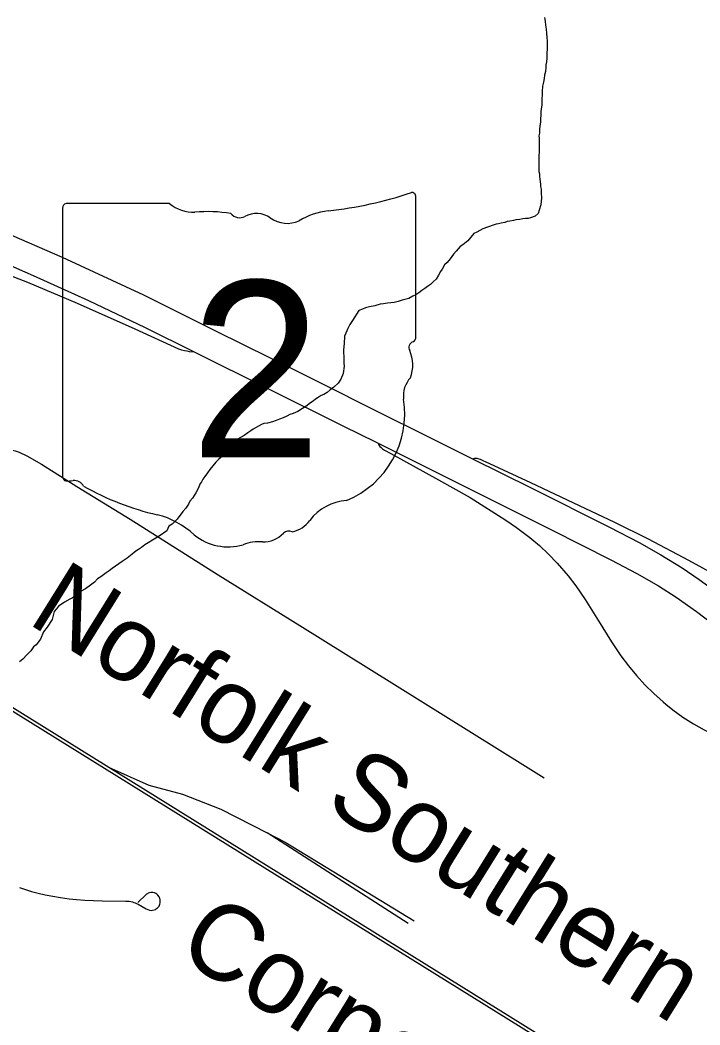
# Model space of a CAD drawing. Extents: x -16.6 to 83, y -37.7 to 22.
# Drawn here: x -2.94 to -2.432, y 15.347 to 16.097 of the extents above; entities that cross this region are included whole.
import ezdxf

# ---------------------------------------------------------------- set-up
doc = ezdxf.new("R2010")
doc.units = 0
for name, color, linetype in [('GM_X_City_Street', 7, 'Continuous'), ('GM_X_Minor_River', 7, 'Continuous'), ('GM_X_Rail_Line', 7, 'Continuous'), ('GM_X_Rail_Line_Text', 7, 'Continuous'), ('GM_X_State_Route', 7, 'Continuous'), ('GM_X_State_Shield', 7, 'Continuous'), ('GM_X_US_Route', 7, 'Continuous')]:
    doc.layers.add(name, color=color, linetype=linetype)

msp = doc.modelspace()

# ---------------------------------------------------------------- linework, layer by layer
at = {"layer": 'GM_X_City_Street'}
for points in [[(-3.1626, 15.78221), (-3.1519, 15.78198), (-3.10207, 15.78092), (-3.05538, 15.77986), (-3.01178, 15.77897), (-2.95883, 15.77769), (-2.95255, 15.77722), (-2.94942, 15.77676), (-2.94631, 15.77611), (-2.94326, 15.77527), (-2.94027, 15.77419), (-2.93454, 15.7715), (-2.9237, 15.76524), (-2.89729, 15.74874), (-2.85754, 15.7242), (-2.79165, 15.68274), (-2.73087, 15.64484), (-2.69647, 15.62353), (-2.56437, 15.54108), (-2.54847, 15.53125)], [(-2.94015, 15.44945), (-2.93558, 15.44786), (-2.93116, 15.44651), (-2.92608, 15.44516), (-2.92088, 15.44392), (-2.91521, 15.44283), (-2.90946, 15.44184), (-2.90297, 15.441), (-2.89753, 15.44037), (-2.89127, 15.43994), (-2.87828, 15.43953), (-2.86078, 15.4393), (-2.85829, 15.43908), (-2.85684, 15.43887), (-2.85564, 15.4386), (-2.85466, 15.4383), (-2.85371, 15.43795), (-2.8526, 15.43755), (-2.85156, 15.437), (-2.84562, 15.43347), (-2.84425, 15.43289), (-2.84289, 15.43247), (-2.84173, 15.43232), (-2.84068, 15.43242), (-2.83964, 15.43267), (-2.83863, 15.43304), (-2.8377, 15.43364), (-2.83692, 15.43428), (-2.83634, 15.4349), (-2.83589, 15.43554), (-2.83556, 15.43621), (-2.83527, 15.437), (-2.83502, 15.43807), (-2.83496, 15.43918), (-2.83507, 15.44025), (-2.83534, 15.44134), (-2.83589, 15.44249), (-2.83672, 15.44364), (-2.83745, 15.44438), (-2.83839, 15.44499), (-2.8393, 15.44535), (-2.84043, 15.4456), (-2.84121, 15.44567), (-2.84206, 15.4456), (-2.84305, 15.4454), (-2.8439, 15.44508), (-2.84462, 15.44476), (-2.84523, 15.44434), (-2.84587, 15.4438), (-2.8516, 15.43811)]]:
    msp.add_lwpolyline(points, dxfattribs=at)
at = {"layer": 'GM_X_Minor_River'}
for points in [[(-2.54817, 16.09872), (-2.54776, 16.09606), (-2.54736, 16.09302), (-2.54695, 16.08999), (-2.54654, 16.08695), (-2.54651, 16.08391), (-2.5461, 16.08125), (-2.54608, 16.07897), (-2.54606, 16.07707), (-2.54604, 16.07479), (-2.54639, 16.07251), (-2.54638, 16.07061), (-2.54636, 16.06833), (-2.54671, 16.06566), (-2.54707, 16.06338), (-2.54705, 16.06148), (-2.5474, 16.05843), (-2.54813, 16.05577), (-2.54849, 16.0531), (-2.54884, 16.05044), (-2.54957, 16.04739), (-2.54991, 16.04358), (-2.54988, 16.04054), (-2.55025, 16.03864), (-2.55022, 16.03598), (-2.55019, 16.03332), (-2.55055, 16.03065), (-2.55091, 16.02837), (-2.55088, 16.02571), (-2.55124, 16.02342), (-2.55121, 16.02076), (-2.55156, 16.01772), (-2.55192, 16.01543), (-2.55189, 16.01239), (-2.55225, 16.01049), (-2.55223, 16.00859), (-2.55219, 16.00441), (-2.55217, 16.00175), (-2.55214, 15.99833), (-2.55249, 15.99566), (-2.55242, 15.98882), (-2.5524, 15.98654), (-2.55237, 15.98388), (-2.55197, 15.98198), (-2.55196, 15.98008), (-2.55156, 15.97818), (-2.55114, 15.97439), (-2.55112, 15.97249), (-2.55073, 15.97059), (-2.5507, 15.96755), (-2.55028, 15.96413), (-2.55099, 15.9588), (-2.55209, 15.95499), (-2.55283, 15.95232), (-2.55509, 15.9504), (-2.5585, 15.94923), (-2.56039, 15.94883), (-2.56229, 15.94881), (-2.56419, 15.94841), (-2.56646, 15.94801), (-2.5695, 15.9476), (-2.57139, 15.94721), (-2.57405, 15.9468), (-2.57594, 15.9464), (-2.57784, 15.94562), (-2.58049, 15.94522), (-2.58239, 15.94482), (-2.58429, 15.94442), (-2.58656, 15.94364), (-2.59413, 15.94091), (-2.5964, 15.93975), (-2.59866, 15.93858), (-2.60093, 15.93742), (-2.60544, 15.93206), (-2.60921, 15.92898), (-2.6111, 15.92782), (-2.61411, 15.92438), (-2.61598, 15.92208), (-2.61861, 15.91863), (-2.62086, 15.91595), (-2.62274, 15.91403), (-2.62461, 15.91097), (-2.62573, 15.90906), (-2.62723, 15.90638), (-2.6291, 15.90332), (-2.63136, 15.9014), (-2.63324, 15.89948), (-2.6355, 15.89794), (-2.63739, 15.8964), (-2.63965, 15.89486), (-2.64192, 15.89332)], [(-2.64192, 15.89332), (-2.64418, 15.89178), (-2.64645, 15.89062), (-2.64948, 15.88907), (-2.65251, 15.88828), (-2.6544, 15.88788), (-2.65743, 15.88671), (-2.66046, 15.88592), (-2.6654, 15.88549), (-2.66843, 15.88509), (-2.67071, 15.88469), (-2.67488, 15.8835), (-2.67867, 15.88271), (-2.6817, 15.88192), (-2.68397, 15.88114), (-2.68662, 15.87997), (-2.69149, 15.8727), (-2.69336, 15.86965), (-2.69485, 15.86659), (-2.69634, 15.86315), (-2.69745, 15.86086), (-2.69778, 15.85554), (-2.69811, 15.85059), (-2.69805, 15.84375), (-2.69802, 15.84071), (-2.69761, 15.83843), (-2.69832, 15.83311), (-2.70018, 15.82891), (-2.70205, 15.82585), (-2.70544, 15.82277), (-2.70808, 15.82085), (-2.71034, 15.81893), (-2.71299, 15.81738), (-2.71488, 15.8166), (-2.71714, 15.81506), (-2.71903, 15.8139), (-2.72092, 15.81237), (-2.72281, 15.81121), (-2.7262, 15.80851), (-2.72884, 15.80697), (-2.73224, 15.80466), (-2.73564, 15.8031), (-2.7383, 15.80232), (-2.74057, 15.80116), (-2.74321, 15.79999), (-2.74586, 15.79882), (-2.74851, 15.79804), (-2.75116, 15.79687), (-2.75495, 15.79608), (-2.75761, 15.79567), (-2.7595, 15.79489), (-2.76555, 15.79141), (-2.76743, 15.79026), (-2.7697, 15.78871), (-2.77234, 15.78679), (-2.77461, 15.78563), (-2.77725, 15.78408), (-2.78026, 15.78101), (-2.7829, 15.77833), (-2.78591, 15.77526), (-2.78853, 15.77143), (-2.79117, 15.76913), (-2.79342, 15.76682), (-2.79568, 15.76414), (-2.79793, 15.76146), (-2.7998, 15.75878), (-2.80168, 15.7561), (-2.80318, 15.75419), (-2.8043, 15.75227), (-2.80542, 15.75036), (-2.80654, 15.74769), (-2.8084, 15.74387), (-2.81102, 15.74005), (-2.8129, 15.73775), (-2.81401, 15.73546), (-2.81589, 15.7324), (-2.81814, 15.7301), (-2.82227, 15.72436), (-2.82603, 15.72052), (-2.82867, 15.71897), (-2.83016, 15.71554), (-2.83582, 15.71168), (-2.84073, 15.70859), (-2.84413, 15.70666), (-2.84639, 15.70512), (-2.84904, 15.7032), (-2.8513, 15.70165), (-2.85319, 15.70049), (-2.85583, 15.69819), (-2.8596, 15.69511), (-2.86337, 15.6928), (-2.87092, 15.6874), (-2.87318, 15.68586), (-2.87545, 15.68432), (-2.87922, 15.68124), (-2.88186, 15.6797), (-2.88412, 15.67739), (-2.88714, 15.67509), (-2.89091, 15.67239), (-2.89393, 15.67046), (-2.89582, 15.66892)], [(-2.89582, 15.66892), (-2.89846, 15.667), (-2.90072, 15.66545), (-2.90261, 15.66467), (-2.90639, 15.66236), (-2.90828, 15.6612), (-2.91092, 15.65927), (-2.91242, 15.65736), (-2.9143, 15.65544), (-2.91576, 15.64935), (-2.91951, 15.64361), (-2.92213, 15.64016), (-2.92436, 15.63482), (-2.92774, 15.63061), (-2.92962, 15.62907), (-2.93149, 15.62601), (-2.9345, 15.62294), (-2.93751, 15.61987), (-2.94015, 15.61794)]]:
    msp.add_lwpolyline(points, dxfattribs=at)
at = {"layer": 'GM_X_Rail_Line'}
msp.add_line((-2.65001, 15.42245), (-2.75523, 15.49009), dxfattribs=at)
for points in [[(-3.84397, 16.14002), (-3.50243, 15.92784), (-3.37595, 15.84904), (-3.16117, 15.71551), (-2.95014, 15.58413), (-2.49202, 15.29949), (-2.30239, 15.18042), (-2.23932, 15.14302), (-2.19685, 15.11946), (-2.14944, 15.09635), (-2.10323, 15.07759), (-2.0692, 15.06521), (-2.04467, 15.05774), (-2.01652, 15.04954), (-1.98808, 15.04224), (-1.96428, 15.037), (-1.95253, 15.03463), (-1.9385, 15.03177), (-1.92142, 15.02871), (-1.89653, 15.02485), (-1.82651, 15.016), (-1.80526, 15.01333)], [(-3.84273, 16.142), (-3.50119, 15.92981), (-3.37471, 15.85101), (-3.15994, 15.71748), (-2.9489, 15.58611), (-2.49078, 15.30146), (-2.30117, 15.18241), (-2.23816, 15.14503), (-2.19576, 15.12152), (-2.14849, 15.09848), (-2.10238, 15.07976), (-2.06846, 15.06741), (-2.044, 15.05997), (-2.0159, 15.05179), (-1.98754, 15.0445), (-1.9638, 15.03928), (-1.95206, 15.03691), (-1.93806, 15.03405), (-1.92103, 15.031), (-1.89621, 15.02716), (-1.82622, 15.01831), (-1.80526, 15.01568)], [(-2.87358, 15.5393), (-2.84362, 15.52574), (-2.81829, 15.51894), (-2.78988, 15.50784), (-2.75523, 15.49009)], [(-2.75523, 15.49009), (-2.74171, 15.48317), (-2.64537, 15.4246)]]:
    msp.add_lwpolyline(points, dxfattribs=at)
at = {"layer": 'GM_X_State_Route'}
msp.add_line((-2.6722, 15.781), (-2.54301, 15.71644), dxfattribs=at)
for points in [[(-2.95178, 15.93887), (-2.90832, 15.91989), (-2.84759, 15.89178), (-2.79316, 15.86474)], [(-2.95081, 15.91534), (-2.92977, 15.90623), (-2.88866, 15.88755), (-2.8463, 15.86736), (-2.80976, 15.84928)], [(-2.79316, 15.86474), (-2.73337, 15.83505), (-2.65629, 15.79647)], [(-2.80976, 15.84928), (-2.69881, 15.79387), (-2.67377, 15.78178), (-2.6722, 15.781)], [(-2.65629, 15.79647), (-2.6527, 15.79468), (-2.60184, 15.76938), (-2.55799, 15.74758), (-2.49959, 15.71832), (-2.47753, 15.70686), (-2.46128, 15.69775), (-2.44542, 15.688), (-2.43256, 15.67931), (-2.42006, 15.67011)], [(-2.54301, 15.71644), (-2.49856, 15.69404), (-2.47933, 15.68379), (-2.46313, 15.67445), (-2.44997, 15.6661), (-2.43466, 15.65536), (-2.42227, 15.64591), (-2.41025, 15.63598), (-2.39871, 15.62549), (-2.38768, 15.61447), (-2.37718, 15.60294), (-2.36722, 15.59094), (-2.3578, 15.57852), (-2.34888, 15.56574), (-2.34045, 15.55262), (-2.33546, 15.54411)]]:
    msp.add_lwpolyline(points, dxfattribs=at)
at = {"layer": 'GM_X_State_Shield'}
for p, q in [((-2.82805, 15.95983), (-2.90527, 15.95983)), ((-2.6442, 15.8601), (-2.6442, 15.96479)), ((-2.90786, 15.95639), (-2.90786, 15.75627)), ((-2.64422, 15.86013), (-2.6442, 15.8601))]:
    msp.add_line(p, q, dxfattribs=at)
for centre, radius, start, end in [((-2.73812, 16.23266), 0.27962, 275.84447, 288.90645), ((-2.64712, 15.96522), 0.00294, 351.86209, 97.738), ((-2.90484, 15.95681), 0.00305, 98.1301, 188.1301), ((-2.80966, 15.98306), 0.02963, 231.61951, 271.11188), ((-2.79984, 15.84748), 0.10636, 80.48669, 94.98827), ((-2.77569, 15.95785), 0.00855, 219.79206, 297.10237), ((-2.76314, 15.93472), 0.01777, 54.46668, 119.14113), ((-2.70245, 15.89871), 0.05625, 97.34618, 120.76885), ((-2.74021, 15.96645), 0.02138, 233.85621, 294.82819), ((-2.64487, 15.85242), 0.00454, 107.94398, 210.33697), ((-2.64733, 15.8597), 0.00314, 289.60381, 7.73413), ((-2.67377, 15.83919), 0.02727, 340.03296, 23.64957), ((-2.63368, 15.81629), 0.01984, 136.8065, 186.92959), ((-2.72245, 15.80298), 0.06994, 292.30889, 8.98584), ((-2.90481, 15.75583), 0.00308, 171.95839, 258.30661), ((-2.90435, 15.7763), 0.02352, 267.33899, 280.60386), ((-2.89953, 15.74472), 0.00848, 29.74838, 93.27175), ((-2.79247, 15.92452), 0.20192, 240.41292, 257.1985), ((-2.69296, 15.70008), 0.0383, 94.40312, 142.57675), ((-2.85267, 15.66636), 0.06318, 47.18416, 75.83597), ((-2.74149, 15.73687), 0.0226, 282.87319, 323.27711), ((-2.78434, 15.74373), 0.04009, 230.70037, 286.29184), ((-2.75825, 15.72874), 0.02136, 268.77702, 315.54927), ((-2.73893, 15.70936), 0.00601, 65.75173, 132.64842), ((-2.76118, 15.67454), 0.03294, 85.69512, 111.20995)]:
    msp.add_arc(centre, radius, start, end, dxfattribs=at)
at = {"layer": 'GM_X_US_Route'}
for points in [[(-3.16469, 15.91495), (-3.16247, 15.91494), (-3.14867, 15.9149), (-3.11147, 15.91931), (-3.07738, 15.92342), (-3.06183, 15.9248), (-3.04936, 15.92534), (-3.03688, 15.92526), (-3.02442, 15.92447), (-3.01202, 15.92306), (-2.99967, 15.92114), (-2.98743, 15.9187), (-2.97532, 15.91567), (-2.96336, 15.91208), (-2.95156, 15.90801), (-2.93411, 15.90121), (-2.89708, 15.8854), (-2.85391, 15.86644), (-2.82131, 15.85153), (-2.81905, 15.85077), (-2.8168, 15.85021), (-2.81521, 15.84983), (-2.81333, 15.84956), (-2.80976, 15.84928)], [(-2.80976, 15.84928), (-2.69881, 15.79387), (-2.67377, 15.78178), (-2.6722, 15.781)], [(-2.6722, 15.781), (-2.67197, 15.78015), (-2.67157, 15.77925), (-2.67113, 15.77857), (-2.67017, 15.77772), (-2.66898, 15.77682), (-2.66751, 15.7759), (-2.66279, 15.77327), (-2.62721, 15.75371), (-2.60368, 15.74042), (-2.57689, 15.72355), (-2.56898, 15.7181), (-2.55905, 15.71058), (-2.55191, 15.70456), (-2.54508, 15.6982), (-2.5386, 15.69148), (-2.53051, 15.68202), (-2.52478, 15.67465), (-2.51768, 15.66442), (-2.50789, 15.64852), (-2.49805, 15.63264), (-2.49107, 15.62233), (-2.48549, 15.61485), (-2.47956, 15.60764), (-2.47324, 15.60077), (-2.4666, 15.59421), (-2.45964, 15.58799), (-2.45746, 15.58623)], [(-2.60184, 15.76938), (-2.60093, 15.76957), (-2.60018, 15.76972), (-2.59944, 15.76979), (-2.59865, 15.76975), (-2.59787, 15.7696), (-2.59716, 15.76938), (-2.59622, 15.769), (-2.59377, 15.76792), (-2.59239, 15.76732), (-2.55858, 15.75158), (-2.52236, 15.7344), (-2.49586, 15.72203), (-2.47081, 15.7096), (-2.44055, 15.69373), (-2.37784, 15.65945), (-2.33933, 15.63921), (-2.29781, 15.61805)], [(-2.45746, 15.58623), (-2.45237, 15.58212), (-2.44482, 15.57664), (-2.43695, 15.57162), (-2.42883, 15.56701), (-2.42047, 15.56286), (-2.41191, 15.55911), (-2.40319, 15.5558), (-2.39431, 15.55293), (-2.38531, 15.55047), (-2.37315, 15.54781), (-2.35458, 15.54474)]]:
    msp.add_lwpolyline(points, dxfattribs=at)

# ---------------------------------------------------------------- texts
at = {"layer": 'GM_X_Rail_Line_Text'}
for s, rotation, p in [('Norfolk Southern', 328.11923, (-2.93521, 15.64725)), ('Corporation', 328.08515, (-2.82441, 15.39923))]:
    msp.add_text(s, height=0.0566288, rotation=rotation, dxfattribs=at).set_placement(p)
at = {"layer": 'GM_X_State_Shield'}
msp.add_text('2', height=0.13184, dxfattribs=at).set_placement((-2.81261, 15.77038))

doc.saveas('drawing.dxf')
